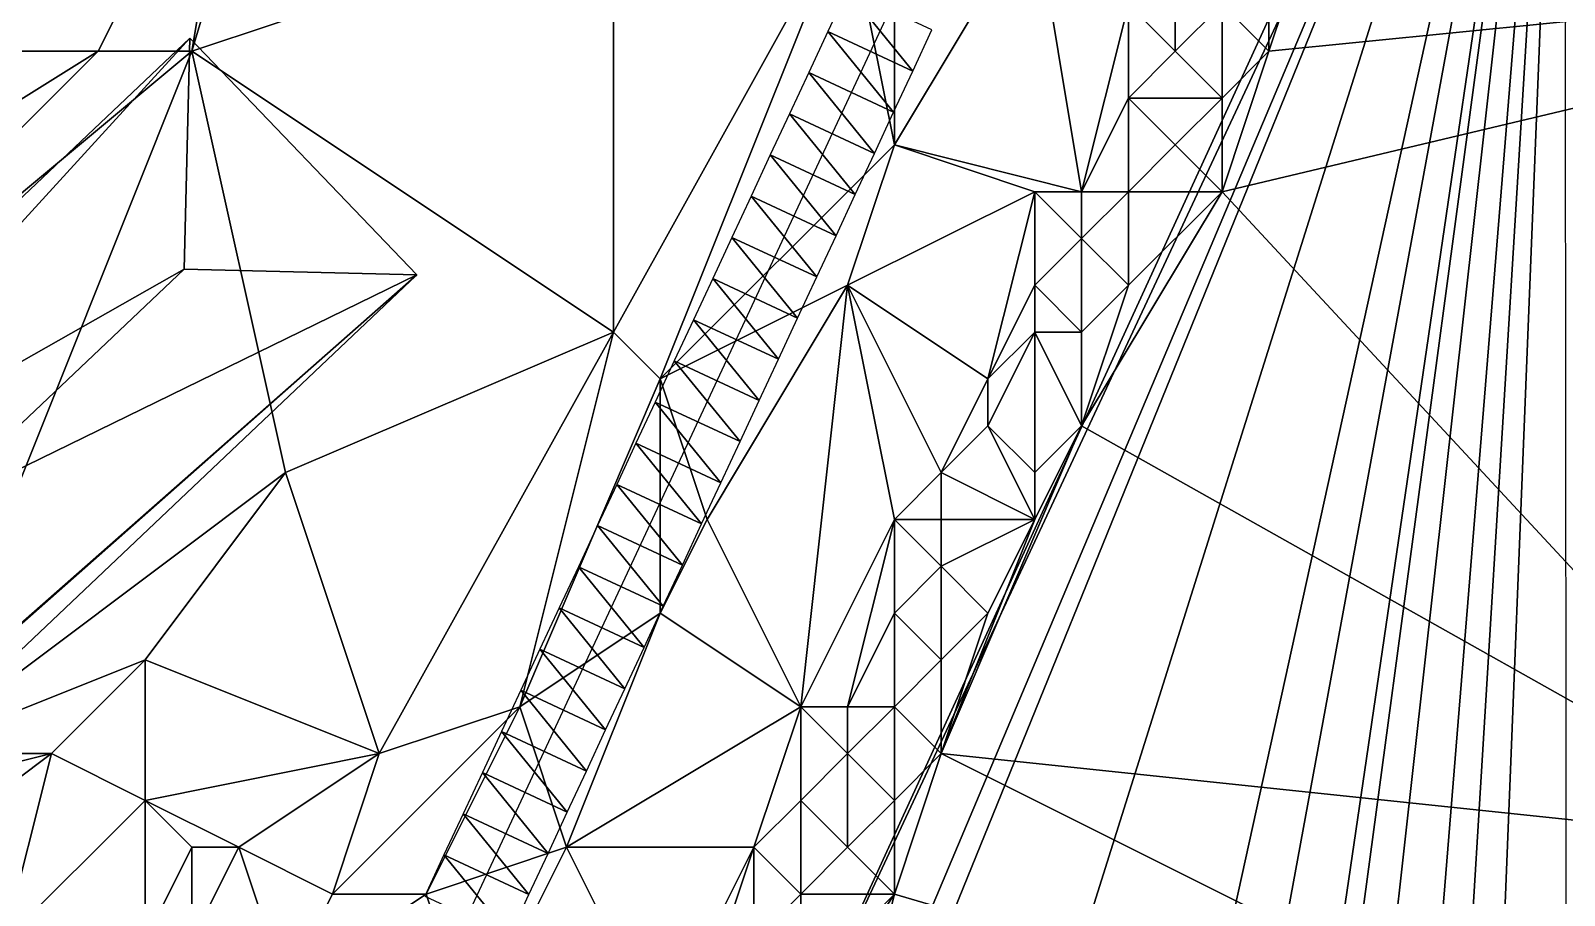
# Model space of a CAD drawing. Header units: metres. Extents: x -1103 to 901, y -902 to 905.
# Drawn here: x -760.9 to -695.4, y -348.1 to -311.1 of the extents above; entities that cross this region are included whole.
import ezdxf

# ---------------------------------------------------------------- set-up
doc = ezdxf.new("R2010")
doc.units = ezdxf.units.M
for name, color, linetype in [('OSM_BUILDING_FOOTPRINTS', 7, 'CONTINUOUS'), ('OSM_BUILDING_ROOFS', 1, 'CONTINUOUS'), ('OSM_BUILDING_WALLS', 8, 'CONTINUOUS'), ('OSM_ROAD_AXES', 2, 'CONTINUOUS'), ('OSM_ROAD_SURFACE', 9, 'CONTINUOUS'), ('OSM_TERRAIN', 3, 'CONTINUOUS')]:
    doc.layers.add(name, color=color, linetype=linetype)

msp = doc.modelspace()

# ---------------------------------------------------------------- linework, layer by layer
at = {"layer": 'OSM_BUILDING_FOOTPRINTS'}
msp.add_polyline3d([(-657.041, -285.813, 6.828), (-666.779, -308.097, 6.828), (-695.274, -370.138, 6.828), (-698.69, -368.037, 6.828), (-700.701, -371.885, 6.828), (-702.68, -374.661, 6.828), (-705.687, -377.072, 6.828), (-707.964, -378.322, 6.828), (-709.135, -378.289, 6.828), (-712.882, -379.749, 6.828), (-716.364, -379.981, 6.828), (-724.168, -376.055, 6.828), (-728.833, -366.876, 6.828), (-728.391, -362.773, 6.828), (-731.353, -361.524, 6.828), (-700.028, -293.223, 6.828), (-700.028, -293.223, 6.828), (-695.364, -284.486, 6.828), (-685.283, -270.198, 6.828), (-676.683, -262.102, 6.828), (-667.487, -254.151, 6.828)], dxfattribs=at)
msp.add_polyline3d([(-754.091, -311.438, 14.247), (-744.386, -321.545, 14.247), (-766.803, -342.779, 14.247), (-768.251, -341.275, 14.247), (-767.101, -340.191, 14.247), (-772.617, -334.441, 14.247), (-774.043, -335.79, 14.247), (-776.784, -332.937, 14.247), (-754.091, -311.438, 14.247)], close=True, dxfattribs=at)
at = {"layer": 'OSM_BUILDING_ROOFS'}
for points in [[(-695.364, -284.486, 117.628), (-700.028, -293.223, 117.628), (-731.353, -361.524, 117.628)], [(-695.364, -284.486, 117.628), (-731.353, -361.524, 117.628), (-728.391, -362.773, 117.628)], [(-695.364, -284.486, 117.628), (-728.391, -362.773, 117.628), (-728.833, -366.876, 117.628)], [(-695.364, -284.486, 117.628), (-728.833, -366.876, 117.628), (-724.168, -376.055, 117.628)], [(-695.364, -284.486, 117.628), (-724.168, -376.055, 117.628), (-716.364, -379.981, 117.628)], [(-695.364, -284.486, 117.628), (-716.364, -379.981, 117.628), (-712.882, -379.749, 117.628)], [(-695.364, -284.486, 117.628), (-712.882, -379.749, 117.628), (-709.135, -378.289, 117.628)], [(-695.364, -284.486, 117.628), (-709.135, -378.289, 117.628), (-707.964, -378.322, 117.628)], [(-695.364, -284.486, 117.628), (-707.964, -378.322, 117.628), (-705.687, -377.072, 117.628)], [(-695.364, -284.486, 117.628), (-705.687, -377.072, 117.628), (-702.68, -374.661, 117.628)], [(-695.364, -284.486, 117.628), (-702.68, -374.661, 117.628), (-700.701, -371.885, 117.628)], [(-695.364, -284.486, 117.628), (-700.701, -371.885, 117.628), (-698.69, -368.037, 117.628)], [(-695.364, -284.486, 117.628), (-698.69, -368.037, 117.628), (-695.274, -370.138, 117.628)], [(-772.549, -331.651, 42.977), (-754.091, -311.438, 41.847), (-776.784, -332.937, 41.847)], [(-772.549, -331.651, 42.977), (-754.325, -321.31, 45.847), (-754.091, -311.438, 41.847)], [(-744.386, -321.545, 41.847), (-754.091, -311.438, 41.847), (-754.325, -321.31, 45.847)], [(-772.549, -331.651, 42.977), (-765.422, -331.822, 45.846), (-754.325, -321.31, 45.847)], [(-744.386, -321.545, 41.847), (-766.769, -341.311, 42.442), (-766.803, -342.779, 41.847)], [(-744.386, -321.545, 41.847), (-765.623, -340.228, 42.441), (-766.769, -341.311, 42.442)], [(-744.386, -321.545, 41.847), (-765.422, -331.822, 45.846), (-765.623, -340.228, 42.441)], [(-744.386, -321.545, 41.847), (-754.325, -321.31, 45.847), (-765.422, -331.822, 45.846)]]:
    msp.add_3dface(points, dxfattribs=at)
at = {"layer": 'OSM_BUILDING_WALLS'}
for points in [[(-700.028, -293.223, 6.828), (-731.353, -361.524, 6.828), (-731.353, -361.524, 117.628)], [(-700.028, -293.223, 6.828), (-731.353, -361.524, 117.628), (-700.028, -293.223, 117.628)], [(-754.091, -311.438, 14.247), (-776.784, -332.937, 14.247), (-776.784, -332.937, 41.847)], [(-754.091, -311.438, 14.247), (-776.784, -332.937, 41.847), (-754.091, -311.438, 41.847)], [(-744.386, -321.545, 14.247), (-754.091, -311.438, 14.247), (-754.091, -311.438, 41.847)], [(-744.386, -321.545, 14.247), (-754.091, -311.438, 41.847), (-744.386, -321.545, 41.847)], [(-766.803, -342.779, 14.247), (-744.386, -321.545, 14.247), (-744.386, -321.545, 41.847)], [(-766.803, -342.779, 14.247), (-744.386, -321.545, 41.847), (-766.803, -342.779, 41.847)]]:
    msp.add_3dface(points, dxfattribs=at)
at = {"layer": 'OSM_ROAD_AXES'}
msp.add_polyline3d([(-695.409, -235.672, 11.147), (-691.728, -240.04, 10.959), (-690.014, -244.287, 10.747), (-723.384, -308.484, 14.255), (-747.16, -359.489, 15.559), (-763.619, -389.116, 12.794)], dxfattribs=at)
at = {"layer": 'OSM_ROAD_SURFACE'}
for points in [[(-726.017, -309.398, 14.613), (-726.837, -311.157, 14.694), (-723.211, -312.847, 14.562)], [(-726.017, -309.398, 14.613), (-723.211, -312.847, 14.562), (-722.392, -311.088, 14.429)], [(-726.837, -311.157, 14.694), (-727.657, -312.916, 14.775), (-724.031, -314.606, 14.699)], [(-726.837, -311.157, 14.694), (-724.031, -314.606, 14.699), (-723.211, -312.847, 14.562)], [(-727.657, -312.916, 14.775), (-728.477, -314.675, 14.857), (-724.851, -316.365, 14.814)], [(-727.657, -312.916, 14.775), (-724.851, -316.365, 14.814), (-724.031, -314.606, 14.699)], [(-728.477, -314.675, 14.857), (-729.296, -316.433, 14.938), (-725.671, -318.123, 14.887)], [(-728.477, -314.675, 14.857), (-725.671, -318.123, 14.887), (-724.851, -316.365, 14.814)], [(-729.296, -316.433, 14.938), (-730.116, -318.192, 15.019), (-726.491, -319.882, 14.952)], [(-729.296, -316.433, 14.938), (-726.491, -319.882, 14.952), (-725.671, -318.123, 14.887)], [(-730.116, -318.192, 15.019), (-730.936, -319.951, 15.1), (-727.311, -321.641, 15.017)], [(-730.116, -318.192, 15.019), (-727.311, -321.641, 15.017), (-726.491, -319.882, 14.952)], [(-730.936, -319.951, 15.1), (-731.756, -321.71, 15.182), (-728.13, -323.4, 15.089)], [(-730.936, -319.951, 15.1), (-728.13, -323.4, 15.089), (-727.311, -321.641, 15.017)], [(-731.756, -321.71, 15.182), (-732.576, -323.468, 15.263), (-728.95, -325.158, 15.179)], [(-731.756, -321.71, 15.182), (-728.95, -325.158, 15.179), (-728.13, -323.4, 15.089)], [(-732.576, -323.468, 15.263), (-733.396, -325.227, 15.344), (-729.77, -326.917, 15.269)], [(-732.576, -323.468, 15.263), (-729.77, -326.917, 15.269), (-728.95, -325.158, 15.179)], [(-733.396, -325.227, 15.344), (-734.215, -326.986, 15.423), (-730.59, -328.676, 15.359)], [(-733.396, -325.227, 15.344), (-730.59, -328.676, 15.359), (-729.77, -326.917, 15.269)], [(-734.215, -326.986, 15.423), (-735.035, -328.745, 15.497), (-731.41, -330.435, 15.449)], [(-734.215, -326.986, 15.423), (-731.41, -330.435, 15.449), (-730.59, -328.676, 15.359)], [(-735.035, -328.745, 15.497), (-735.855, -330.504, 15.57), (-732.23, -332.194, 15.538)], [(-735.035, -328.745, 15.497), (-732.23, -332.194, 15.538), (-731.41, -330.435, 15.449)], [(-735.855, -330.504, 15.57), (-736.675, -332.262, 15.644), (-733.05, -333.952, 15.623)], [(-735.855, -330.504, 15.57), (-733.05, -333.952, 15.623), (-732.23, -332.194, 15.538)], [(-736.675, -332.262, 15.644), (-737.495, -334.021, 15.727), (-733.869, -335.711, 15.709)], [(-736.675, -332.262, 15.644), (-733.869, -335.711, 15.709), (-733.05, -333.952, 15.623)], [(-737.495, -334.021, 15.727), (-738.315, -335.78, 15.811), (-734.689, -337.47, 15.769)], [(-737.495, -334.021, 15.727), (-734.689, -337.47, 15.769), (-733.869, -335.711, 15.709)], [(-738.315, -335.78, 15.811), (-739.135, -337.539, 15.895), (-735.509, -339.229, 15.825)], [(-738.315, -335.78, 15.811), (-735.509, -339.229, 15.825), (-734.689, -337.47, 15.769)], [(-739.135, -337.539, 15.895), (-739.954, -339.297, 15.976), (-736.329, -340.987, 15.88)], [(-739.135, -337.539, 15.895), (-736.329, -340.987, 15.88), (-735.509, -339.229, 15.825)], [(-739.954, -339.297, 15.976), (-740.774, -341.056, 16.018), (-737.149, -342.746, 15.936)], [(-739.954, -339.297, 15.976), (-737.149, -342.746, 15.936), (-736.329, -340.987, 15.88)], [(-740.774, -341.056, 16.018), (-741.594, -342.815, 16.021), (-737.969, -344.505, 15.991)], [(-740.774, -341.056, 16.018), (-737.969, -344.505, 15.991), (-737.149, -342.746, 15.936)], [(-741.594, -342.815, 16.021), (-742.414, -344.574, 16.025), (-738.789, -346.264, 16.021)], [(-741.594, -342.815, 16.021), (-738.789, -346.264, 16.021), (-737.969, -344.505, 15.991)], [(-742.414, -344.574, 16.025), (-743.234, -346.332, 16.028), (-739.608, -348.022, 15.983)], [(-742.414, -344.574, 16.025), (-739.608, -348.022, 15.983), (-738.789, -346.264, 16.021)], [(-743.234, -346.332, 16.028), (-744.054, -348.091, 16.029), (-740.428, -349.781, 15.944)], [(-743.234, -346.332, 16.028), (-740.428, -349.781, 15.944), (-739.608, -348.022, 15.983)]]:
    msp.add_3dface(points, dxfattribs=at)
at = {"layer": 'OSM_TERRAIN'}
for points in [[(-754, -312, 16.345), (-748, -292, 14.621), (-752, -300, 15.339)], [(-754, -312, 16.345), (-736, -306, 15.619), (-748, -292, 14.621)], [(-766, -304, 15.603), (-764, -312, 15.631), (-752, -300, 15.339)], [(-764, -312, 15.631), (-758, -312, 16.236), (-752, -300, 15.339)], [(-758, -312, 16.236), (-754, -312, 16.345), (-752, -300, 15.339)], [(-726, -306, 14.449), (-724, -316, 14.729), (-724, -304, 14.004)], [(-724, -316, 14.729), (-718, -306, 13.929), (-724, -304, 14.004)], [(-754, -312, 16.345), (-736, -324, 15.774), (-736, -306, 15.619)], [(-734, -326, 15.336), (-726, -306, 14.449), (-736, -324, 15.774)], [(-736, -306, 15.619), (-736, -324, 15.774), (-726, -306, 14.449)], [(-734, -326, 15.336), (-724, -316, 14.729), (-726, -306, 14.449)], [(-724, -316, 14.729), (-716, -318, 13.758), (-718, -306, 13.929)], [(-716, -318, 13.758), (-714, -310, 13.702), (-718, -306, 13.929)], [(-708, -312, 9.685), (-706, -306, 9.774), (-708, -310, 9.915)], [(-708, -312, 9.685), (-668, -308, 9.658), (-706, -306, 9.774)], [(-710, -318, 9.685), (-684, -346, 9.626), (-668, -308, 9.658)], [(-710, -318, 9.685), (-668, -308, 9.658), (-708, -312, 9.685)], [(-714, -314, 13.647), (-714, -310, 13.702), (-716, -318, 13.758)], [(-714, -314, 13.647), (-712, -312, 12.63), (-714, -310, 13.702)], [(-712, -312, 12.63), (-712, -310, 13.472), (-714, -310, 13.702)], [(-712, -312, 12.63), (-710, -314, 10.055), (-710, -310, 11.639)], [(-712, -312, 12.63), (-710, -310, 11.639), (-712, -310, 13.472)], [(-710, -314, 10.055), (-708, -312, 9.685), (-710, -310, 11.639)], [(-708, -312, 9.685), (-708, -310, 9.915), (-710, -310, 11.639)], [(-778, -332, 16.142), (-766, -342, 16.345), (-754, -312, 16.345)], [(-778, -332, 16.142), (-754, -312, 16.345), (-758, -312, 16.236)], [(-778, -332, 16.142), (-758, -312, 16.236), (-774, -322, 15.554)], [(-774, -322, 15.554), (-758, -312, 16.236), (-764, -312, 15.631)], [(-766, -342, 16.345), (-750, -330, 16.583), (-754, -312, 16.345)], [(-750, -330, 16.583), (-736, -324, 15.774), (-754, -312, 16.345)], [(-714, -314, 13.647), (-710, -314, 10.055), (-712, -312, 12.63)], [(-710, -314, 10.055), (-710, -318, 9.685), (-708, -312, 9.685)], [(-714, -318, 12), (-714, -314, 13.647), (-716, -318, 13.758)], [(-714, -318, 12), (-712, -316, 10.995), (-714, -314, 13.647)], [(-712, -316, 10.995), (-710, -314, 10.055), (-714, -314, 13.647)], [(-712, -316, 10.995), (-710, -318, 9.685), (-710, -314, 10.055)], [(-734, -326, 15.336), (-726, -322, 14.915), (-724, -316, 14.729)], [(-726, -322, 14.915), (-718, -318, 13.928), (-724, -316, 14.729)], [(-718, -318, 13.928), (-716, -318, 13.758), (-724, -316, 14.729)], [(-710, -318, 9.685), (-712, -316, 10.995), (-714, -318, 12)], [(-726, -322, 14.915), (-720, -326, 14.009), (-718, -318, 13.928)], [(-718, -322, 13.915), (-718, -318, 13.928), (-720, -326, 14.009)], [(-718, -322, 13.915), (-716, -320, 13.087), (-718, -318, 13.928)], [(-716, -320, 13.087), (-716, -318, 13.758), (-718, -318, 13.928)], [(-716, -328, 9.703), (-684, -346, 9.626), (-710, -318, 9.685)], [(-716, -328, 9.703), (-710, -318, 9.685), (-714, -322, 10.362)], [(-716, -320, 13.087), (-714, -322, 10.362), (-714, -318, 12)], [(-716, -320, 13.087), (-714, -318, 12), (-716, -318, 13.758)], [(-714, -322, 10.362), (-710, -318, 9.685), (-714, -318, 12)], [(-716, -324, 11.382), (-716, -320, 13.087), (-718, -322, 13.915)], [(-716, -324, 11.382), (-714, -322, 10.362), (-716, -320, 13.087)], [(-732, -332, 15.474), (-726, -322, 14.915), (-734, -326, 15.336)], [(-728, -340, 14.185), (-726, -322, 14.915), (-732, -332, 15.474)], [(-728, -340, 14.185), (-724, -332, 14.079), (-726, -322, 14.915)], [(-724, -332, 14.079), (-722, -330, 13.983), (-726, -322, 14.915)], [(-726, -322, 14.915), (-722, -330, 13.983), (-720, -326, 14.009)], [(-720, -326, 14.009), (-718, -324, 13.384), (-718, -322, 13.915)], [(-718, -324, 13.384), (-716, -324, 11.382), (-718, -322, 13.915)], [(-716, -324, 11.382), (-716, -328, 9.703), (-714, -322, 10.362)], [(-750, -330, 16.583), (-746, -342, 16.778), (-736, -324, 15.774)], [(-740, -340, 15.912), (-736, -324, 15.774), (-746, -342, 16.778)], [(-740, -340, 15.912), (-734, -326, 15.336), (-736, -324, 15.774)], [(-720, -328, 13.541), (-718, -330, 10.642), (-718, -324, 13.384)], [(-720, -328, 13.541), (-718, -324, 13.384), (-720, -326, 14.009)], [(-718, -330, 10.642), (-716, -328, 9.703), (-718, -324, 13.384)], [(-716, -328, 9.703), (-716, -324, 11.382), (-718, -324, 13.384)], [(-740, -340, 15.912), (-734, -336, 15.673), (-734, -326, 15.336)], [(-734, -336, 15.673), (-732, -332, 15.474), (-734, -326, 15.336)], [(-722, -330, 13.983), (-720, -328, 13.541), (-720, -326, 14.009)], [(-718, -332, 9.838), (-722, -342, 9.685), (-716, -328, 9.703)], [(-722, -342, 9.685), (-684, -346, 9.626), (-716, -328, 9.703)], [(-718, -332, 9.838), (-720, -328, 13.541), (-722, -330, 13.983)], [(-718, -332, 9.838), (-718, -330, 10.642), (-720, -328, 13.541)], [(-718, -332, 9.838), (-716, -328, 9.703), (-718, -330, 10.642)], [(-756, -338, 17.495), (-750, -330, 16.583), (-766, -342, 16.345)], [(-756, -338, 17.495), (-746, -342, 16.778), (-750, -330, 16.583)], [(-724, -332, 14.079), (-722, -332, 13.608), (-722, -330, 13.983)], [(-722, -332, 13.608), (-718, -332, 9.838), (-722, -330, 13.983)], [(-734, -336, 15.673), (-728, -340, 14.185), (-732, -332, 15.474)], [(-728, -340, 14.185), (-726, -340, 13.821), (-724, -332, 14.079)], [(-726, -340, 13.821), (-724, -336, 13.724), (-724, -332, 14.079)], [(-724, -336, 13.724), (-722, -334, 12.618), (-724, -332, 14.079)], [(-722, -334, 12.618), (-722, -332, 13.608), (-724, -332, 14.079)], [(-722, -342, 9.685), (-718, -332, 9.838), (-720, -336, 9.964)], [(-722, -334, 12.618), (-720, -336, 9.964), (-718, -332, 9.838)], [(-722, -334, 12.618), (-718, -332, 9.838), (-722, -332, 13.608)], [(-724, -336, 13.724), (-722, -338, 10.857), (-722, -334, 12.618)], [(-722, -338, 10.857), (-720, -336, 9.964), (-722, -334, 12.618)], [(-738, -346, 15.97), (-734, -336, 15.673), (-740, -340, 15.912)], [(-738, -346, 15.97), (-728, -340, 14.185), (-734, -336, 15.673)], [(-726, -340, 13.821), (-724, -340, 11.844), (-724, -336, 13.724)], [(-724, -340, 11.844), (-722, -338, 10.857), (-724, -336, 13.724)], [(-722, -338, 10.857), (-722, -342, 9.685), (-720, -336, 9.964)], [(-760, -342, 17.524), (-756, -338, 17.495), (-766, -342, 16.345)], [(-760, -342, 17.524), (-756, -344, 17.703), (-756, -338, 17.495)], [(-746, -342, 16.778), (-756, -338, 17.495), (-756, -344, 17.703)], [(-724, -340, 11.844), (-722, -342, 9.685), (-722, -338, 10.857)], [(-748, -348, 16.743), (-744, -348, 15.979), (-740, -340, 15.912)], [(-748, -348, 16.743), (-740, -340, 15.912), (-746, -342, 16.778)], [(-744, -348, 15.979), (-738, -346, 15.97), (-740, -340, 15.912)], [(-730, -346, 14.219), (-728, -340, 14.185), (-738, -346, 15.97)], [(-730, -346, 14.219), (-728, -344, 13.95), (-728, -340, 14.185)], [(-728, -344, 13.95), (-726, -342, 12.961), (-728, -340, 14.185)], [(-726, -342, 12.961), (-726, -340, 13.821), (-728, -340, 14.185)], [(-726, -342, 12.961), (-724, -344, 10.224), (-724, -340, 11.844)], [(-726, -342, 12.961), (-724, -340, 11.844), (-726, -340, 13.821)], [(-724, -344, 10.224), (-722, -342, 9.685), (-724, -340, 11.844)], [(-768, -348, 16.709), (-760, -342, 17.524), (-768, -344, 16.53)], [(-768, -348, 16.709), (-762, -350, 17.052), (-760, -342, 17.524)], [(-768, -344, 16.53), (-760, -342, 17.524), (-766, -342, 16.345)], [(-762, -350, 17.052), (-756, -344, 17.703), (-760, -342, 17.524)], [(-752, -346, 17.215), (-746, -342, 16.778), (-756, -344, 17.703)], [(-752, -346, 17.215), (-748, -348, 16.743), (-746, -342, 16.778)], [(-728, -344, 13.95), (-726, -346, 11.181), (-726, -342, 12.961)], [(-726, -346, 11.181), (-724, -344, 10.224), (-726, -342, 12.961)], [(-724, -344, 10.224), (-724, -348, 9.685), (-722, -342, 9.685)], [(-724, -348, 9.685), (-690, -358, 9.685), (-722, -342, 9.685)], [(-690, -358, 9.685), (-684, -346, 9.626), (-722, -342, 9.685)], [(-762, -350, 17.052), (-756, -350, 15.875), (-756, -344, 17.703)], [(-756, -350, 15.875), (-754, -346, 16.973), (-756, -344, 17.703)], [(-754, -346, 16.973), (-752, -346, 17.215), (-756, -344, 17.703)], [(-730, -346, 14.219), (-728, -348, 12.269), (-728, -344, 13.95)], [(-728, -348, 12.269), (-726, -346, 11.181), (-728, -344, 13.95)], [(-726, -346, 11.181), (-724, -348, 9.685), (-724, -344, 10.224)], [(-756, -350, 15.875), (-754, -350, 15.875), (-754, -346, 16.973)], [(-754, -350, 15.875), (-750, -352, 16.068), (-752, -346, 17.215)], [(-754, -350, 15.875), (-752, -346, 17.215), (-754, -346, 16.973)], [(-750, -352, 16.068), (-748, -348, 16.743), (-752, -346, 17.215)], [(-742, -354, 15.797), (-738, -346, 15.97), (-744, -348, 15.979)], [(-742, -354, 15.797), (-734, -354, 14.319), (-738, -346, 15.97)], [(-734, -354, 14.319), (-730, -346, 14.219), (-738, -346, 15.97)], [(-734, -354, 14.319), (-732, -352, 14.126), (-730, -346, 14.219)], [(-732, -352, 14.126), (-730, -350, 13.462), (-730, -346, 14.219)], [(-730, -350, 13.462), (-728, -348, 12.269), (-730, -346, 14.219)], [(-728, -348, 12.269), (-724, -348, 9.685), (-726, -346, 11.181)], [(-750, -352, 16.068), (-742, -354, 15.797), (-744, -348, 15.979)], [(-750, -352, 16.068), (-744, -348, 15.979), (-748, -348, 16.743)], [(-728, -352, 10.533), (-728, -348, 12.269), (-730, -350, 13.462)], [(-728, -364, 9.685), (-724, -348, 9.685), (-728, -354, 9.763)], [(-728, -354, 9.763), (-724, -348, 9.685), (-728, -352, 10.533)], [(-724, -348, 9.685), (-728, -364, 9.685), (-690, -358, 9.685)], [(-728, -352, 10.533), (-724, -348, 9.685), (-728, -348, 12.269)]]:
    msp.add_3dface(points, dxfattribs=at)

doc.saveas('drawing.dxf')
